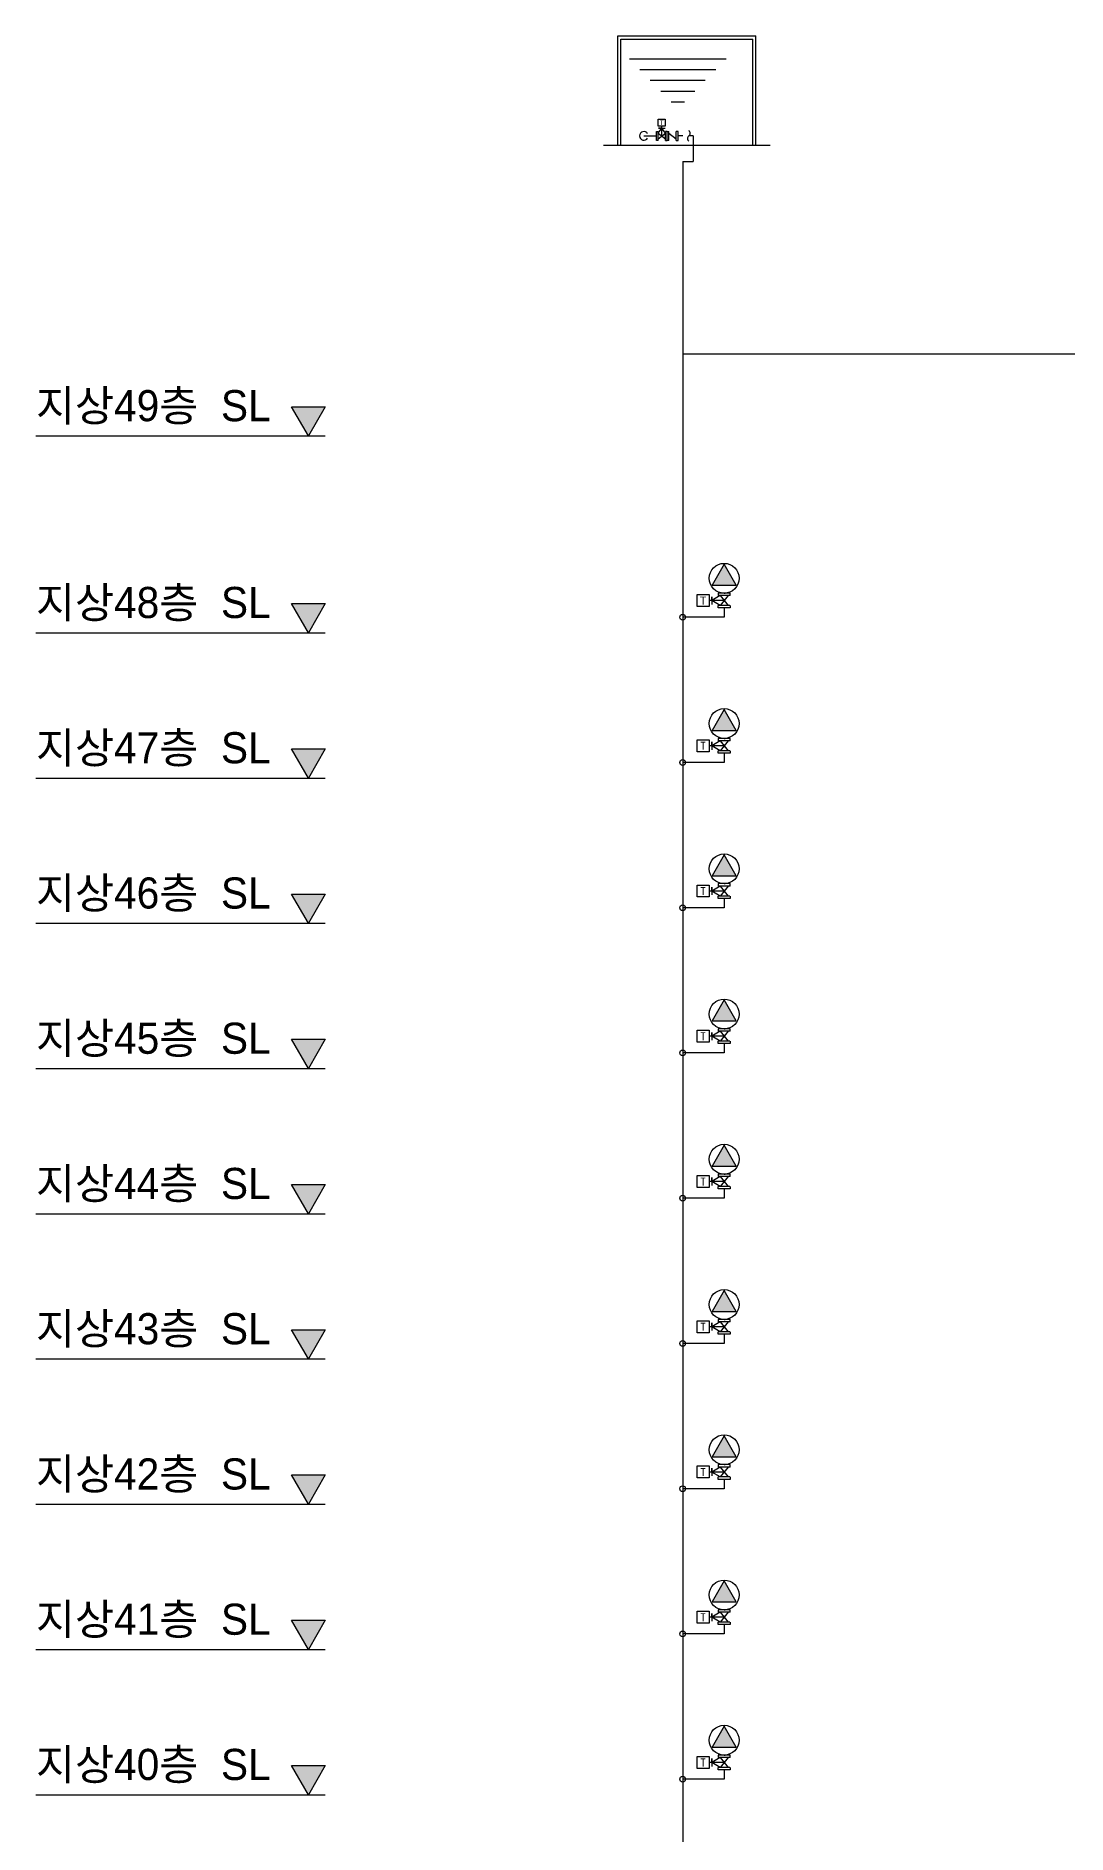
# Model space of a CAD drawing. Header units: millimetres. Extents: x -670037 to -640203, y 79764 to 182893.
# Drawn here: x -670037 to -655120, y 156896 to 182893 of the extents above; entities that cross this region are included whole.
import ezdxf
from ezdxf.enums import TextEntityAlignment as Align

# ---------------------------------------------------------------- set-up
doc = ezdxf.new("R2010")
doc.units = ezdxf.units.MM
doc.header["$LTSCALE"] = 200
for name, color, linetype in [('FF', 255, 'Continuous'), ('HSP', 5, 'Continuous'), ('L6', 6, 'Continuous'), ('LSP', 6, 'Continuous'), ('TEX', 3, 'Continuous')]:
    doc.layers.add(name, color=color, linetype=linetype)
doc.styles.add('돋움', font='Dotum.ttf')
doc.styles.add('돋움체', font='DotumChe.ttf')

msp = doc.modelspace()

# ---------------------------------------------------------------- hatches: boundary and pattern name
for points in [[(-666340, 177532), (-666096, 177532), (-666096, 177110)], [(-665852, 177532), (-666096, 177532), (-666096, 177110)], [(-666340, 174687), (-666096, 174687), (-666096, 174264)], [(-665852, 174687), (-666096, 174687), (-666096, 174264)], [(-666340, 172587), (-666096, 172587), (-666096, 172164)], [(-665852, 172587), (-666096, 172587), (-666096, 172164)], [(-666340, 170487), (-666096, 170487), (-666096, 170064)], [(-665852, 170487), (-666096, 170487), (-666096, 170064)], [(-666340, 168387), (-666096, 168387), (-666096, 167964)], [(-665852, 168387), (-666096, 168387), (-666096, 167964)], [(-666340, 166287), (-666096, 166287), (-666096, 165864)], [(-665852, 166287), (-666096, 166287), (-666096, 165864)], [(-666340, 164187), (-666096, 164187), (-666096, 163764)], [(-665852, 164187), (-666096, 164187), (-666096, 163764)], [(-666340, 162087), (-666096, 162087), (-666096, 161664)], [(-665852, 162087), (-666096, 162087), (-666096, 161664)], [(-666340, 159987), (-666096, 159987), (-666096, 159564)], [(-665852, 159987), (-666096, 159987), (-666096, 159564)], [(-666340, 157887), (-666096, 157887), (-666096, 157464)], [(-665852, 157887), (-666096, 157887), (-666096, 157464)]]:
    msp.add_hatch(color=256).paths.add_polyline_path(points)
at = {"layer": 'FF', "linetype": 'Continuous'}
for points in [[(-660081, 175255), (-660256, 174951), (-659906, 174951)], [(-660081, 175255), (-660256, 174951), (-659906, 174951)], [(-660081, 173155), (-660256, 172851), (-659906, 172851)], [(-660081, 173155), (-660256, 172851), (-659906, 172851)], [(-660081, 171055), (-660256, 170751), (-659906, 170751)], [(-660081, 171055), (-660256, 170751), (-659906, 170751)], [(-660081, 168955), (-660256, 168651), (-659906, 168651)], [(-660081, 168955), (-660256, 168651), (-659906, 168651)], [(-660081, 166855), (-660256, 166551), (-659906, 166551)], [(-660081, 166855), (-660256, 166551), (-659906, 166551)], [(-660081, 164755), (-660256, 164451), (-659906, 164451)], [(-660081, 164755), (-660256, 164451), (-659906, 164451)], [(-660081, 162655), (-660256, 162351), (-659906, 162351)], [(-660081, 162655), (-660256, 162351), (-659906, 162351)], [(-660081, 160555), (-660256, 160251), (-659906, 160251)], [(-660081, 160555), (-660256, 160251), (-659906, 160251)], [(-660081, 158455), (-660256, 158151), (-659906, 158151)], [(-660081, 158455), (-660256, 158151), (-659906, 158151)]]:
    msp.add_hatch(color=1, dxfattribs=at).paths.add_polyline_path(points)

# ---------------------------------------------------------------- linework, layer by layer
for p, q in [((-666096, 177110), (-666340, 177532)), ((-666340, 177532), (-665852, 177532)), ((-665852, 177532), (-666096, 177110)), ((-670037, 177110), (-665852, 177110)), ((-666096, 174264), (-666340, 174687)), ((-666340, 174687), (-665852, 174687)), ((-665852, 174687), (-666096, 174264)), ((-670037, 174264), (-665852, 174264)), ((-666096, 172164), (-666340, 172587)), ((-666340, 172587), (-665852, 172587)), ((-665852, 172587), (-666096, 172164)), ((-670037, 172164), (-665852, 172164)), ((-666096, 170064), (-666340, 170487)), ((-666340, 170487), (-665852, 170487)), ((-665852, 170487), (-666096, 170064)), ((-670037, 170064), (-665852, 170064)), ((-666096, 167964), (-666340, 168387)), ((-666340, 168387), (-665852, 168387)), ((-665852, 168387), (-666096, 167964)), ((-670037, 167964), (-665852, 167964)), ((-666096, 165864), (-666340, 166287)), ((-666340, 166287), (-665852, 166287)), ((-665852, 166287), (-666096, 165864)), ((-670037, 165864), (-665852, 165864)), ((-666096, 163764), (-666340, 164187)), ((-666340, 164187), (-665852, 164187)), ((-665852, 164187), (-666096, 163764)), ((-670037, 163764), (-665852, 163764)), ((-666096, 161664), (-666340, 162087)), ((-666340, 162087), (-665852, 162087)), ((-665852, 162087), (-666096, 161664)), ((-670037, 161664), (-665852, 161664)), ((-666096, 159564), (-666340, 159987)), ((-666340, 159987), (-665852, 159987)), ((-665852, 159987), (-666096, 159564)), ((-670037, 159564), (-665852, 159564)), ((-666096, 157464), (-666340, 157887)), ((-666340, 157887), (-665852, 157887)), ((-665852, 157887), (-666096, 157464)), ((-670037, 157464), (-665852, 157464))]:
    msp.add_line(p, q)
at = {"layer": 'FF', "color": 3}
for p, q in [((-661619, 181314), (-661619, 182893)), ((-661619, 182893), (-659621, 182893)), ((-659621, 181314), (-659621, 182893)), ((-661826, 181314), (-659414, 181314))]:
    msp.add_line(p, q, dxfattribs=at)
at = {"layer": 'FF', "color": 1}
for p, q in [((-661575, 181314), (-661575, 182849)), ((-661575, 182849), (-659665, 182849)), ((-659665, 181314), (-659665, 182849)), ((-661301, 182408), (-660203, 182408)), ((-661150, 182252), (-660354, 182252)), ((-660999, 182095), (-660505, 182095)), ((-660848, 181939), (-660656, 181939))]:
    msp.add_line(p, q, dxfattribs=at)
at = {"layer": 'FF', "color": 4}
for p, q in [((-661452, 182564), (-660052, 182564)), ((-661061, 181511), (-661035, 181511)), ((-661061, 181384), (-661061, 181511)), ((-661061, 181384), (-661061, 181511)), ((-661035, 181490), (-660983, 181559)), ((-661035, 181384), (-661035, 181511)), ((-661035, 181490), (-660930, 181405)), ((-661035, 181405), (-660930, 181490)), ((-661034, 181691), (-660932, 181691)), ((-661034, 181589), (-661034, 181691)), ((-660932, 181589), (-661034, 181589)), ((-660983, 181559), (-661030, 181559)), ((-661030, 181559), (-660936, 181559)), ((-660991, 181559), (-660974, 181559)), ((-660983, 181559), (-660991, 181559)), ((-660991, 181559), (-660974, 181559)), ((-660983, 181559), (-660991, 181559)), ((-660983, 181448), (-660983, 181589)), ((-660930, 181490), (-660983, 181559)), ((-660932, 181691), (-660932, 181589)), ((-660904, 181511), (-660930, 181511)), ((-660930, 181384), (-660930, 181511)), ((-660904, 181384), (-660904, 181511)), ((-660904, 181511), (-660879, 181511)), ((-660904, 181384), (-660904, 181511)), ((-660904, 181384), (-660904, 181511)), ((-660879, 181384), (-660879, 181511)), ((-660879, 181490), (-660774, 181405)), ((-660748, 181511), (-660774, 181511)), ((-660774, 181384), (-660774, 181511)), ((-660748, 181384), (-660748, 181511)), ((-661035, 181384), (-661061, 181384)), ((-660930, 181384), (-660904, 181384)), ((-660879, 181384), (-660904, 181384)), ((-660774, 181384), (-660748, 181384)), ((-660473, 174817), (-660299, 174817)), ((-660473, 174644), (-660473, 174817)), ((-660473, 174817), (-660299, 174817)), ((-660473, 174644), (-660473, 174817)), ((-660299, 174817), (-660299, 174644)), ((-660299, 174817), (-660299, 174644)), ((-660081, 174730), (-660299, 174730)), ((-660081, 174730), (-660299, 174730)), ((-660139, 174802), (-660258, 174730)), ((-660139, 174802), (-660258, 174730)), ((-660258, 174786), (-660258, 174674)), ((-660258, 174730), (-660258, 174786)), ((-660258, 174786), (-660258, 174674)), ((-660258, 174730), (-660258, 174786)), ((-660258, 174730), (-660258, 174742)), ((-660258, 174742), (-660258, 174719)), ((-660258, 174730), (-660258, 174742)), ((-660258, 174742), (-660258, 174719)), ((-660139, 174658), (-660258, 174730)), ((-660139, 174658), (-660258, 174730)), ((-659995, 174837), (-660167, 174837)), ((-659995, 174837), (-660167, 174837)), ((-660167, 174837), (-660167, 174802)), ((-659995, 174837), (-660167, 174837)), ((-659995, 174837), (-660167, 174837)), ((-660167, 174837), (-660167, 174802)), ((-659995, 174802), (-660167, 174802)), ((-659995, 174802), (-660167, 174802)), ((-660024, 174802), (-660139, 174658)), ((-660139, 174802), (-660024, 174658)), ((-660024, 174802), (-660139, 174658)), ((-660139, 174802), (-660024, 174658)), ((-660081, 174837), (-660064, 174837)), ((-660081, 174837), (-660064, 174837)), ((-659995, 174802), (-659995, 174837)), ((-659995, 174802), (-659995, 174837)), ((-660299, 174644), (-660473, 174644)), ((-660299, 174644), (-660473, 174644)), ((-659997, 174658), (-660167, 174658)), ((-660167, 174624), (-660167, 174658)), ((-659997, 174658), (-660167, 174658)), ((-660167, 174624), (-660167, 174658)), ((-659995, 174624), (-660166, 174624)), ((-659995, 174624), (-660166, 174624)), ((-659995, 174624), (-660166, 174624)), ((-659995, 174624), (-660166, 174624)), ((-659995, 174658), (-659995, 174624)), ((-659995, 174658), (-659995, 174624)), ((-660081, 172630), (-660299, 172630)), ((-660081, 172630), (-660299, 172630)), ((-660139, 172702), (-660258, 172630)), ((-660139, 172702), (-660258, 172630)), ((-660258, 172686), (-660258, 172574)), ((-660258, 172630), (-660258, 172686)), ((-660258, 172686), (-660258, 172574)), ((-660258, 172630), (-660258, 172686)), ((-660258, 172630), (-660258, 172642)), ((-660258, 172642), (-660258, 172619)), ((-660258, 172630), (-660258, 172642)), ((-660258, 172642), (-660258, 172619)), ((-660139, 172558), (-660258, 172630)), ((-660139, 172558), (-660258, 172630)), ((-659995, 172737), (-660167, 172737)), ((-659995, 172737), (-660167, 172737)), ((-660167, 172737), (-660167, 172702)), ((-659995, 172737), (-660167, 172737)), ((-659995, 172737), (-660167, 172737)), ((-660167, 172737), (-660167, 172702)), ((-659995, 172702), (-660167, 172702)), ((-659995, 172702), (-660167, 172702)), ((-660024, 172702), (-660139, 172558)), ((-660139, 172702), (-660024, 172558)), ((-660024, 172702), (-660139, 172558)), ((-660139, 172702), (-660024, 172558)), ((-660081, 172737), (-660064, 172737)), ((-660081, 172737), (-660064, 172737)), ((-659995, 172702), (-659995, 172737)), ((-659995, 172702), (-659995, 172737)), ((-659997, 172558), (-660167, 172558)), ((-660167, 172524), (-660167, 172558)), ((-659997, 172558), (-660167, 172558)), ((-660167, 172524), (-660167, 172558)), ((-659995, 172524), (-660166, 172524)), ((-659995, 172524), (-660166, 172524)), ((-659995, 172524), (-660166, 172524)), ((-659995, 172524), (-660166, 172524)), ((-659995, 172558), (-659995, 172524)), ((-659995, 172558), (-659995, 172524)), ((-660139, 170602), (-660258, 170530)), ((-660139, 170602), (-660258, 170530)), ((-660258, 170586), (-660258, 170474)), ((-660258, 170530), (-660258, 170586)), ((-660258, 170586), (-660258, 170474)), ((-660258, 170530), (-660258, 170586)), ((-659995, 170637), (-660167, 170637)), ((-659995, 170637), (-660167, 170637)), ((-660167, 170637), (-660167, 170602)), ((-659995, 170637), (-660167, 170637)), ((-659995, 170637), (-660167, 170637)), ((-660167, 170637), (-660167, 170602)), ((-659995, 170602), (-660167, 170602)), ((-659995, 170602), (-660167, 170602)), ((-660024, 170602), (-660139, 170458)), ((-660139, 170602), (-660024, 170458)), ((-660024, 170602), (-660139, 170458)), ((-660139, 170602), (-660024, 170458)), ((-660081, 170637), (-660064, 170637)), ((-660081, 170637), (-660064, 170637)), ((-659995, 170602), (-659995, 170637)), ((-659995, 170602), (-659995, 170637)), ((-660081, 170530), (-660299, 170530)), ((-660081, 170530), (-660299, 170530)), ((-660258, 170530), (-660258, 170542)), ((-660258, 170542), (-660258, 170519)), ((-660258, 170530), (-660258, 170542)), ((-660258, 170542), (-660258, 170519)), ((-660139, 170458), (-660258, 170530)), ((-660139, 170458), (-660258, 170530)), ((-659997, 170458), (-660167, 170458)), ((-660167, 170424), (-660167, 170458)), ((-659997, 170458), (-660167, 170458)), ((-660167, 170424), (-660167, 170458)), ((-659995, 170424), (-660166, 170424)), ((-659995, 170424), (-660166, 170424)), ((-659995, 170424), (-660166, 170424)), ((-659995, 170424), (-660166, 170424)), ((-659995, 170458), (-659995, 170424)), ((-659995, 170458), (-659995, 170424)), ((-660139, 168502), (-660258, 168430)), ((-660139, 168502), (-660258, 168430)), ((-660258, 168486), (-660258, 168374)), ((-660258, 168430), (-660258, 168486)), ((-660258, 168486), (-660258, 168374)), ((-660258, 168430), (-660258, 168486)), ((-659995, 168537), (-660167, 168537)), ((-659995, 168537), (-660167, 168537)), ((-660167, 168537), (-660167, 168502)), ((-659995, 168537), (-660167, 168537)), ((-659995, 168537), (-660167, 168537)), ((-660167, 168537), (-660167, 168502)), ((-659995, 168502), (-660167, 168502)), ((-659995, 168502), (-660167, 168502)), ((-660024, 168502), (-660139, 168358)), ((-660139, 168502), (-660024, 168358)), ((-660024, 168502), (-660139, 168358)), ((-660139, 168502), (-660024, 168358)), ((-660081, 168537), (-660064, 168537)), ((-660081, 168537), (-660064, 168537)), ((-659995, 168502), (-659995, 168537)), ((-659995, 168502), (-659995, 168537)), ((-660081, 168430), (-660299, 168430)), ((-660081, 168430), (-660299, 168430)), ((-660258, 168430), (-660258, 168442)), ((-660258, 168442), (-660258, 168419)), ((-660258, 168430), (-660258, 168442)), ((-660258, 168442), (-660258, 168419)), ((-660139, 168358), (-660258, 168430)), ((-660139, 168358), (-660258, 168430)), ((-659997, 168358), (-660167, 168358)), ((-660167, 168324), (-660167, 168358)), ((-659997, 168358), (-660167, 168358)), ((-660167, 168324), (-660167, 168358)), ((-659995, 168324), (-660166, 168324)), ((-659995, 168324), (-660166, 168324)), ((-659995, 168324), (-660166, 168324)), ((-659995, 168324), (-660166, 168324)), ((-659995, 168358), (-659995, 168324)), ((-659995, 168358), (-659995, 168324)), ((-660139, 166402), (-660258, 166330)), ((-660139, 166402), (-660258, 166330)), ((-660258, 166386), (-660258, 166274)), ((-660258, 166330), (-660258, 166386)), ((-660258, 166386), (-660258, 166274)), ((-660258, 166330), (-660258, 166386)), ((-659995, 166437), (-660167, 166437)), ((-659995, 166437), (-660167, 166437)), ((-660167, 166437), (-660167, 166402)), ((-659995, 166437), (-660167, 166437)), ((-659995, 166437), (-660167, 166437)), ((-660167, 166437), (-660167, 166402)), ((-659995, 166402), (-660167, 166402)), ((-659995, 166402), (-660167, 166402)), ((-660024, 166402), (-660139, 166258)), ((-660139, 166402), (-660024, 166258)), ((-660024, 166402), (-660139, 166258)), ((-660139, 166402), (-660024, 166258)), ((-660081, 166437), (-660064, 166437)), ((-660081, 166437), (-660064, 166437)), ((-659995, 166402), (-659995, 166437)), ((-659995, 166402), (-659995, 166437)), ((-660081, 166330), (-660299, 166330)), ((-660081, 166330), (-660299, 166330)), ((-660258, 166330), (-660258, 166342)), ((-660258, 166342), (-660258, 166319)), ((-660258, 166330), (-660258, 166342)), ((-660258, 166342), (-660258, 166319)), ((-660139, 166258), (-660258, 166330)), ((-660139, 166258), (-660258, 166330)), ((-659997, 166258), (-660167, 166258)), ((-660167, 166224), (-660167, 166258)), ((-659997, 166258), (-660167, 166258)), ((-660167, 166224), (-660167, 166258)), ((-659995, 166224), (-660166, 166224)), ((-659995, 166224), (-660166, 166224)), ((-659995, 166224), (-660166, 166224)), ((-659995, 166224), (-660166, 166224)), ((-659995, 166258), (-659995, 166224)), ((-659995, 166258), (-659995, 166224)), ((-659995, 164337), (-660167, 164337)), ((-659995, 164337), (-660167, 164337)), ((-660167, 164337), (-660167, 164302)), ((-659995, 164337), (-660167, 164337)), ((-659995, 164337), (-660167, 164337)), ((-660167, 164337), (-660167, 164302)), ((-660081, 164337), (-660064, 164337)), ((-660081, 164337), (-660064, 164337)), ((-659995, 164302), (-659995, 164337)), ((-659995, 164302), (-659995, 164337)), ((-660081, 164230), (-660299, 164230)), ((-660081, 164230), (-660299, 164230)), ((-660139, 164302), (-660258, 164230)), ((-660139, 164302), (-660258, 164230)), ((-660258, 164286), (-660258, 164174)), ((-660258, 164230), (-660258, 164286)), ((-660258, 164286), (-660258, 164174)), ((-660258, 164230), (-660258, 164286)), ((-660258, 164230), (-660258, 164242)), ((-660258, 164242), (-660258, 164219)), ((-660258, 164230), (-660258, 164242)), ((-660258, 164242), (-660258, 164219)), ((-660139, 164158), (-660258, 164230)), ((-660139, 164158), (-660258, 164230)), ((-659995, 164302), (-660167, 164302)), ((-659995, 164302), (-660167, 164302)), ((-659997, 164158), (-660167, 164158)), ((-660167, 164124), (-660167, 164158)), ((-659997, 164158), (-660167, 164158)), ((-660167, 164124), (-660167, 164158)), ((-659995, 164124), (-660166, 164124)), ((-659995, 164124), (-660166, 164124)), ((-659995, 164124), (-660166, 164124)), ((-659995, 164124), (-660166, 164124)), ((-660024, 164302), (-660139, 164158)), ((-660139, 164302), (-660024, 164158)), ((-660024, 164302), (-660139, 164158)), ((-660139, 164302), (-660024, 164158)), ((-659995, 164158), (-659995, 164124)), ((-659995, 164158), (-659995, 164124)), ((-659995, 162237), (-660167, 162237)), ((-659995, 162237), (-660167, 162237)), ((-660167, 162237), (-660167, 162202)), ((-659995, 162237), (-660167, 162237)), ((-659995, 162237), (-660167, 162237)), ((-660167, 162237), (-660167, 162202)), ((-660081, 162237), (-660064, 162237)), ((-660081, 162237), (-660064, 162237)), ((-659995, 162202), (-659995, 162237)), ((-659995, 162202), (-659995, 162237)), ((-660081, 162130), (-660299, 162130)), ((-660081, 162130), (-660299, 162130)), ((-660139, 162202), (-660258, 162130)), ((-660139, 162202), (-660258, 162130)), ((-660258, 162186), (-660258, 162074)), ((-660258, 162130), (-660258, 162186)), ((-660258, 162186), (-660258, 162074)), ((-660258, 162130), (-660258, 162186)), ((-660258, 162130), (-660258, 162142)), ((-660258, 162142), (-660258, 162119)), ((-660258, 162130), (-660258, 162142)), ((-660258, 162142), (-660258, 162119)), ((-660139, 162058), (-660258, 162130)), ((-660139, 162058), (-660258, 162130)), ((-659995, 162202), (-660167, 162202)), ((-659995, 162202), (-660167, 162202)), ((-659997, 162058), (-660167, 162058)), ((-660167, 162024), (-660167, 162058)), ((-659997, 162058), (-660167, 162058)), ((-660167, 162024), (-660167, 162058)), ((-659995, 162024), (-660166, 162024)), ((-659995, 162024), (-660166, 162024)), ((-659995, 162024), (-660166, 162024)), ((-659995, 162024), (-660166, 162024)), ((-660024, 162202), (-660139, 162058)), ((-660139, 162202), (-660024, 162058)), ((-660024, 162202), (-660139, 162058)), ((-660139, 162202), (-660024, 162058)), ((-659995, 162058), (-659995, 162024)), ((-659995, 162058), (-659995, 162024)), ((-660081, 160030), (-660299, 160030)), ((-660081, 160030), (-660299, 160030)), ((-660139, 160102), (-660258, 160030)), ((-660139, 160102), (-660258, 160030)), ((-660258, 160086), (-660258, 159974)), ((-660258, 160030), (-660258, 160086)), ((-660258, 160086), (-660258, 159974)), ((-660258, 160030), (-660258, 160086)), ((-660258, 160030), (-660258, 160042)), ((-660258, 160042), (-660258, 160019)), ((-660258, 160030), (-660258, 160042)), ((-660258, 160042), (-660258, 160019)), ((-660139, 159958), (-660258, 160030)), ((-660139, 159958), (-660258, 160030)), ((-659995, 160137), (-660167, 160137)), ((-659995, 160137), (-660167, 160137)), ((-660167, 160137), (-660167, 160102)), ((-659995, 160137), (-660167, 160137)), ((-659995, 160137), (-660167, 160137)), ((-660167, 160137), (-660167, 160102)), ((-659995, 160102), (-660167, 160102)), ((-659995, 160102), (-660167, 160102)), ((-659997, 159958), (-660167, 159958)), ((-660167, 159924), (-660167, 159958)), ((-659997, 159958), (-660167, 159958)), ((-660167, 159924), (-660167, 159958)), ((-659995, 159924), (-660166, 159924)), ((-659995, 159924), (-660166, 159924)), ((-659995, 159924), (-660166, 159924)), ((-659995, 159924), (-660166, 159924)), ((-660024, 160102), (-660139, 159958)), ((-660139, 160102), (-660024, 159958)), ((-660024, 160102), (-660139, 159958)), ((-660139, 160102), (-660024, 159958)), ((-660081, 160137), (-660064, 160137)), ((-660081, 160137), (-660064, 160137)), ((-659995, 160102), (-659995, 160137)), ((-659995, 160102), (-659995, 160137)), ((-659995, 159958), (-659995, 159924)), ((-659995, 159958), (-659995, 159924)), ((-660081, 157930), (-660299, 157930)), ((-660081, 157930), (-660299, 157930)), ((-660139, 158002), (-660258, 157930)), ((-660139, 158002), (-660258, 157930)), ((-660258, 157986), (-660258, 157874)), ((-660258, 157930), (-660258, 157986)), ((-660258, 157986), (-660258, 157874)), ((-660258, 157930), (-660258, 157986)), ((-660258, 157930), (-660258, 157942)), ((-660258, 157942), (-660258, 157919)), ((-660258, 157930), (-660258, 157942)), ((-660258, 157942), (-660258, 157919)), ((-660139, 157858), (-660258, 157930)), ((-660139, 157858), (-660258, 157930)), ((-659995, 158037), (-660167, 158037)), ((-659995, 158037), (-660167, 158037)), ((-660167, 158037), (-660167, 158002)), ((-659995, 158037), (-660167, 158037)), ((-659995, 158037), (-660167, 158037)), ((-660167, 158037), (-660167, 158002)), ((-659995, 158002), (-660167, 158002)), ((-659995, 158002), (-660167, 158002)), ((-659997, 157858), (-660167, 157858)), ((-660167, 157824), (-660167, 157858)), ((-659997, 157858), (-660167, 157858)), ((-660167, 157824), (-660167, 157858)), ((-659995, 157824), (-660166, 157824)), ((-659995, 157824), (-660166, 157824)), ((-659995, 157824), (-660166, 157824)), ((-659995, 157824), (-660166, 157824)), ((-660024, 158002), (-660139, 157858)), ((-660139, 158002), (-660024, 157858)), ((-660024, 158002), (-660139, 157858)), ((-660139, 158002), (-660024, 157858)), ((-660081, 158037), (-660064, 158037)), ((-660081, 158037), (-660064, 158037)), ((-659995, 158002), (-659995, 158037)), ((-659995, 158002), (-659995, 158037)), ((-659995, 157858), (-659995, 157824)), ((-659995, 157858), (-659995, 157824))]:
    msp.add_line(p, q, dxfattribs=at)
at = {"layer": 'FF', "color": 1, "linetype": 'Continuous'}
for p, q in [((-660081, 175255), (-660256, 174951)), ((-660081, 175255), (-660256, 174951)), ((-660081, 175255), (-660256, 174951)), ((-660081, 175255), (-660256, 174951)), ((-659906, 174951), (-660081, 175255)), ((-659906, 174951), (-660081, 175255)), ((-659906, 174951), (-660081, 175255)), ((-659906, 174951), (-660081, 175255)), ((-660256, 174951), (-659906, 174951)), ((-660256, 174951), (-659906, 174951)), ((-660256, 174951), (-659906, 174951)), ((-660256, 174951), (-659906, 174951))]:
    msp.add_line(p, q, dxfattribs=at)
at = {"layer": 'FF', "color": 6, "linetype": 'Continuous'}
for p, q in [((-660081, 174489), (-660681, 174489)), ((-660081, 174624), (-660081, 174489)), ((-660081, 174624), (-660081, 174489)), ((-660081, 172389), (-660681, 172389)), ((-660081, 172524), (-660081, 172389)), ((-660081, 172524), (-660081, 172389)), ((-660081, 170289), (-660681, 170289)), ((-660081, 170424), (-660081, 170289)), ((-660081, 170424), (-660081, 170289)), ((-660081, 168324), (-660081, 168189)), ((-660081, 168324), (-660081, 168189)), ((-660081, 168189), (-660681, 168189)), ((-660081, 166224), (-660081, 166089)), ((-660081, 166224), (-660081, 166089)), ((-660081, 166089), (-660681, 166089)), ((-660081, 164124), (-660081, 163989)), ((-660081, 164124), (-660081, 163989)), ((-660081, 163989), (-660681, 163989)), ((-660081, 162024), (-660081, 161889)), ((-660081, 162024), (-660081, 161889)), ((-660081, 161889), (-660681, 161889)), ((-660081, 159924), (-660081, 159789)), ((-660081, 159924), (-660081, 159789)), ((-660081, 159789), (-660681, 159789)), ((-660081, 157824), (-660081, 157689)), ((-660081, 157824), (-660081, 157689)), ((-660081, 157689), (-660681, 157689))]:
    msp.add_line(p, q, dxfattribs=at)
at = {"layer": 'FF', "color": 1, "linetype": 'Continuous', "elevation": 0}
for points in [[(-660081, 173155), (-660256, 172851), (-659906, 172851)], [(-660081, 173155), (-660256, 172851), (-659906, 172851)], [(-660081, 173155), (-660256, 172851), (-659906, 172851)], [(-660081, 173155), (-660256, 172851), (-659906, 172851)], [(-660081, 171055), (-660256, 170751), (-659906, 170751)], [(-660081, 171055), (-660256, 170751), (-659906, 170751)], [(-660081, 171055), (-660256, 170751), (-659906, 170751)], [(-660081, 171055), (-660256, 170751), (-659906, 170751)], [(-660081, 168955), (-660256, 168651), (-659906, 168651)], [(-660081, 168955), (-660256, 168651), (-659906, 168651)], [(-660081, 168955), (-660256, 168651), (-659906, 168651)], [(-660081, 168955), (-660256, 168651), (-659906, 168651)], [(-660081, 166855), (-660256, 166551), (-659906, 166551)], [(-660081, 166855), (-660256, 166551), (-659906, 166551)], [(-660081, 166855), (-660256, 166551), (-659906, 166551)], [(-660081, 166855), (-660256, 166551), (-659906, 166551)], [(-660081, 164755), (-660256, 164451), (-659906, 164451)], [(-660081, 164755), (-660256, 164451), (-659906, 164451)], [(-660081, 164755), (-660256, 164451), (-659906, 164451)], [(-660081, 164755), (-660256, 164451), (-659906, 164451)], [(-660081, 162655), (-660256, 162351), (-659906, 162351)], [(-660081, 162655), (-660256, 162351), (-659906, 162351)], [(-660081, 162655), (-660256, 162351), (-659906, 162351)], [(-660081, 162655), (-660256, 162351), (-659906, 162351)], [(-660081, 160555), (-660256, 160251), (-659906, 160251)], [(-660081, 160555), (-660256, 160251), (-659906, 160251)], [(-660081, 160555), (-660256, 160251), (-659906, 160251)], [(-660081, 160555), (-660256, 160251), (-659906, 160251)], [(-660081, 158455), (-660256, 158151), (-659906, 158151)], [(-660081, 158455), (-660256, 158151), (-659906, 158151)], [(-660081, 158455), (-660256, 158151), (-659906, 158151)], [(-660081, 158455), (-660256, 158151), (-659906, 158151)]]:
    msp.add_lwpolyline(points, close=True, dxfattribs=at)
at = {"layer": 'FF', "color": 4, "elevation": 0}
for points in [[(-660473, 172717), (-660299, 172717), (-660299, 172544), (-660473, 172544)], [(-660473, 172717), (-660299, 172717), (-660299, 172544), (-660473, 172544)], [(-660473, 170617), (-660299, 170617), (-660299, 170444), (-660473, 170444)], [(-660473, 170617), (-660299, 170617), (-660299, 170444), (-660473, 170444)], [(-660473, 168517), (-660299, 168517), (-660299, 168344), (-660473, 168344)], [(-660473, 168517), (-660299, 168517), (-660299, 168344), (-660473, 168344)], [(-660473, 166417), (-660299, 166417), (-660299, 166244), (-660473, 166244)], [(-660473, 166417), (-660299, 166417), (-660299, 166244), (-660473, 166244)], [(-660473, 164317), (-660299, 164317), (-660299, 164144), (-660473, 164144)], [(-660473, 164317), (-660299, 164317), (-660299, 164144), (-660473, 164144)], [(-660473, 162217), (-660299, 162217), (-660299, 162044), (-660473, 162044)], [(-660473, 162217), (-660299, 162217), (-660299, 162044), (-660473, 162044)], [(-660473, 160117), (-660299, 160117), (-660299, 159944), (-660473, 159944)], [(-660473, 160117), (-660299, 160117), (-660299, 159944), (-660473, 159944)], [(-660473, 158017), (-660299, 158017), (-660299, 157844), (-660473, 157844)], [(-660473, 158017), (-660299, 158017), (-660299, 157844), (-660473, 157844)]]:
    msp.add_lwpolyline(points, close=True, dxfattribs=at)
at = {"layer": 'FF', "color": 7}
for centre in [(-660081, 175052), (-660081, 175052), (-660081, 172952), (-660081, 172952), (-660081, 170852), (-660081, 170852), (-660081, 168752), (-660081, 168752), (-660081, 166652), (-660081, 166652), (-660081, 164552), (-660081, 164552), (-660081, 162452), (-660081, 162452), (-660081, 160352), (-660081, 160352), (-660081, 158252), (-660081, 158252)]:
    msp.add_circle(centre, 216, dxfattribs=at)
at = {"layer": 'FF', "color": 2}
for centre in [(-660681, 174489, 0), (-660681, 172389, 0), (-660681, 170289, 0), (-660681, 168189, 0), (-660681, 166089, 0), (-660681, 163989, 0), (-660681, 161889, 0), (-660681, 159789, 0), (-660681, 157689, 0)]:
    msp.add_circle(centre, 41.7, dxfattribs=at)
at = {"layer": 'HSP', "linetype": 'Continuous'}
for p, q in [((-661243, 181448), (-661061, 181448)), ((-660529, 181448), (-660592, 181448)), ((-660529, 181448), (-660529, 181078)), ((-660681, 181078), (-660681, 177110)), ((-660681, 181078), (-660529, 181078)), ((-645098, 178291), (-660681, 178291)), ((-660681, 177110), (-660681, 174264)), ((-660681, 174264), (-660681, 172164)), ((-660681, 172164), (-660681, 170064)), ((-660681, 170064), (-660681, 167964)), ((-660681, 167964), (-660681, 165864)), ((-660681, 165864), (-660681, 163764)), ((-660681, 163764), (-660681, 161664)), ((-660681, 161664), (-660681, 159564)), ((-660681, 159564), (-660681, 157464)), ((-660681, 157464), (-660681, 155364))]:
    msp.add_line(p, q, dxfattribs=at)
msp.add_arc((-661243, 181448), 63.2, 30, 330, dxfattribs=at)
at = {"layer": 'L6'}
for centre, start, end in [((-660617, 181485), 303.0076, 56.9924), ((-660568, 181410), 123.0076, 236.9924)]:
    msp.add_arc(centre, 44.8, start, end, dxfattribs=at)
at = {"layer": 'LSP', "linetype": 'Continuous'}
msp.add_line((-660680, 181448), (-660748, 181448), dxfattribs=at)

# ---------------------------------------------------------------- texts
at = {"layer": 'FF', "color": 4}
for height, style, p in [(67.9, '돋움', (-660983, 181640)), (116, '돋움', (-660386, 174730)), (116, '돋움', (-660386, 174730)), (116, '돋움체', (-660386, 172630)), (116, '돋움체', (-660386, 172630)), (116, '돋움체', (-660386, 170530)), (116, '돋움체', (-660386, 170530)), (116, '돋움체', (-660386, 168430)), (116, '돋움체', (-660386, 168430)), (116, '돋움체', (-660386, 166330)), (116, '돋움체', (-660386, 166330)), (116, '돋움체', (-660386, 164230)), (116, '돋움체', (-660386, 164230)), (116, '돋움체', (-660386, 162130)), (116, '돋움체', (-660386, 162130)), (116, '돋움체', (-660386, 160030)), (116, '돋움체', (-660386, 160030)), (116, '돋움체', (-660386, 157930)), (116, '돋움체', (-660386, 157930))]:
    msp.add_text('T', height=height, dxfattribs=dict(at, style=style)).set_placement(p, align=Align.MIDDLE)
at = {"layer": 'TEX', "style": '돋움'}
for s, p in [('지상49층  SL', (-670037, 177548)), ('지상48층  SL', (-670037, 174702)), ('지상47층  SL', (-670037, 172602)), ('지상46층  SL', (-670037, 170502)), ('지상45층  SL', (-670037, 168402)), ('지상44층  SL', (-670037, 166302)), ('지상43층  SL', (-670037, 164202)), ('지상42층  SL', (-670037, 162102)), ('지상41층  SL', (-670037, 160002)), ('지상40층  SL', (-670037, 157902))]:
    msp.add_text(s, height=450, dxfattribs=at).set_placement(p, align=Align.MIDDLE_LEFT)

doc.saveas('drawing.dxf')
